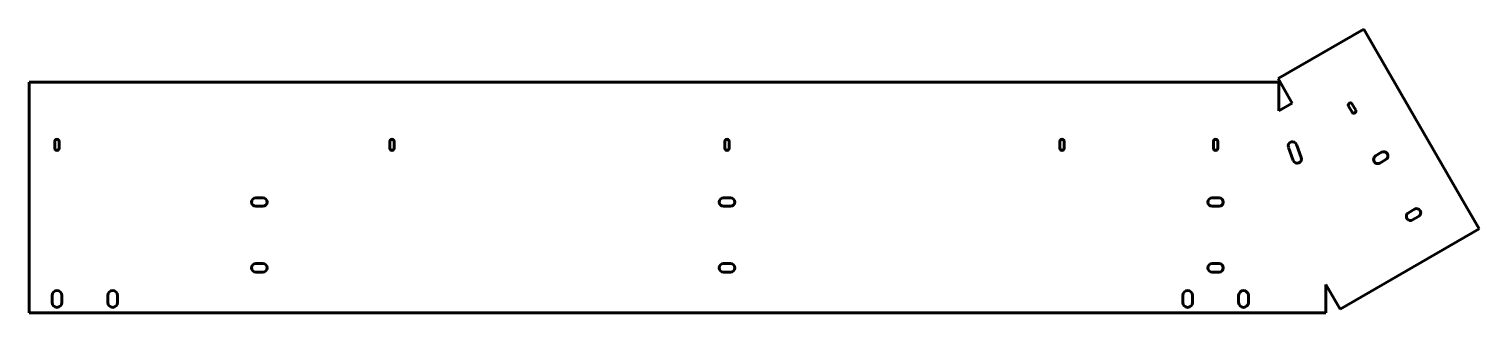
# Model space of a CAD drawing. Header units: millimetres. Extents: x 0 to 2077, y 0 to 406.
import ezdxf

# ---------------------------------------------------------------- set-up
doc = ezdxf.new("R2010")
doc.units = ezdxf.units.MM
doc.linetypes.add('K5LT_BASIC', pattern=[0])

msp = doc.modelspace()

# ---------------------------------------------------------------- linework, layer by layer
at = {"color": 150, "linetype": 'K5LT_BASIC', "lineweight": 60}
for p, q in [((1912.3, 406.3), (1789.6, 335.5)), ((1929.3, 376.9), (1912.3, 406.3)), ((1932.6, 371.1), (1929.3, 376.9)), ((2057.1, 155.5), (1932.6, 371.1)), ((1789.6, 335.5), (1806.6, 306)), ((0, 330.2), (0, 296.2)), ((1790.7, 330.2), (0, 330.2)), ((1790.7, 296.2), (1790.7, 330.2)), ((0, 296.2), (0, 289.6)), ((1790.7, 289.2), (1809.9, 300.3)), ((1790.7, 289.6), (1790.7, 296.2)), ((1806.6, 306), (1809.9, 300.3)), ((1890.5, 296), (1895.5, 287.4)), ((1900.7, 290.4), (1895.7, 299)), ((0, 289.6), (0, 40.6)), ((1790.7, 289.2), (1790.7, 289.6)), ((37, 245.6), (37, 235.6)), ((43, 235.6), (43, 245.6)), ((517, 245.6), (517, 235.6)), ((523, 235.6), (523, 245.6)), ((997, 245.6), (997, 235.6)), ((1003, 235.6), (1003, 245.6)), ((1477, 245.6), (1477, 235.6)), ((1483, 235.6), (1483, 245.6)), ((1697, 245.6), (1697, 235.6)), ((1703, 235.6), (1703, 245.6)), ((1804.5, 237), (1811.3, 218.2)), ((1822.6, 222.3), (1815.8, 241.1)), ((1937.9, 229.9), (1929.3, 224.9)), ((1935.3, 214.5), (1943.9, 219.5)), ((335, 164.6), (325, 164.6)), ((325, 152.6), (335, 152.6)), ((1005, 164.6), (995, 164.6)), ((995, 152.6), (1005, 152.6)), ((1705, 164.6), (1695, 164.6)), ((1695, 152.6), (1705, 152.6)), ((1984.9, 148.5), (1976.3, 143.5)), ((2060.4, 149.8), (2057.1, 155.5)), ((2077.4, 120.3), (2060.4, 149.8)), ((1982.3, 133.1), (1990.9, 138.1)), ((1878.4, 5.4), (2077.4, 120.3)), ((335, 70.6), (325, 70.6)), ((1005, 70.6), (995, 70.6)), ((1705, 70.6), (1695, 70.6)), ((325, 58.6), (335, 58.6)), ((995, 58.6), (1005, 58.6)), ((1695, 58.6), (1705, 58.6)), ((0, 40.6), (0, 34)), ((0, 34), (0, 0)), ((33, 25), (33, 15)), ((47, 15), (47, 25)), ((113, 25), (113, 15)), ((127, 15), (127, 25)), ((1653, 25), (1653, 15)), ((1667, 15), (1667, 25)), ((1733, 25), (1733, 15)), ((1747, 15), (1747, 25)), ((1858.1, 40.6), (1861.4, 34.9)), ((1858.1, 34), (1858.1, 40.6)), ((1858.1, 0), (1858.1, 34)), ((1861.4, 34.9), (1878.4, 5.4)), ((0, 0), (1858.1, 0))]:
    msp.add_line(p, q, dxfattribs=at)
for centre, radius, start, end in [((1893.1, 297.5), 3, 30, 210), ((1898.1, 288.9), 3, 210, 30), ((40, 245.6), 3, 0, 180), ((40, 235.6), 3, 180, 0), ((520, 245.6), 3, 0, 180), ((520, 235.6), 3, 180, 0), ((1000, 245.6), 3, 0, 180), ((1000, 235.6), 3, 180, 0), ((1480, 245.6), 3, 0, 180), ((1480, 235.6), 3, 180, 0), ((1700, 245.6), 3, 0, 180), ((1700, 235.6), 3, 180, 0), ((1810.1, 239.1), 6, 20, 200), ((1940.9, 224.7), 6, 300, 120), ((1817, 220.3), 6, 200, 20), ((1932.3, 219.7), 6, 120, 300), ((325, 158.6), 6, 90, 270), ((335, 158.6), 6, 270, 90), ((995, 158.6), 6, 90, 270), ((1005, 158.6), 6, 270, 90), ((1695, 158.6), 6, 90, 270), ((1705, 158.6), 6, 270, 90), ((1987.9, 143.3), 6, 300, 120), ((1979.3, 138.3), 6, 120, 300), ((325, 64.6), 6, 90, 270), ((335, 64.6), 6, 270, 90), ((995, 64.6), 6, 90, 270), ((1005, 64.6), 6, 270, 90), ((1695, 64.6), 6, 90, 270), ((1705, 64.6), 6, 270, 90), ((40, 25), 7, 0, 180), ((120, 25), 7, 0, 180), ((1660, 25), 7, 0, 180), ((1740, 25), 7, 0, 180), ((40, 15), 7, 180, 0), ((120, 15), 7, 180, 0), ((1660, 15), 7, 180, 0), ((1740, 15), 7, 180, 0)]:
    msp.add_arc(centre, radius, start, end, dxfattribs=at)

doc.saveas('drawing.dxf')
